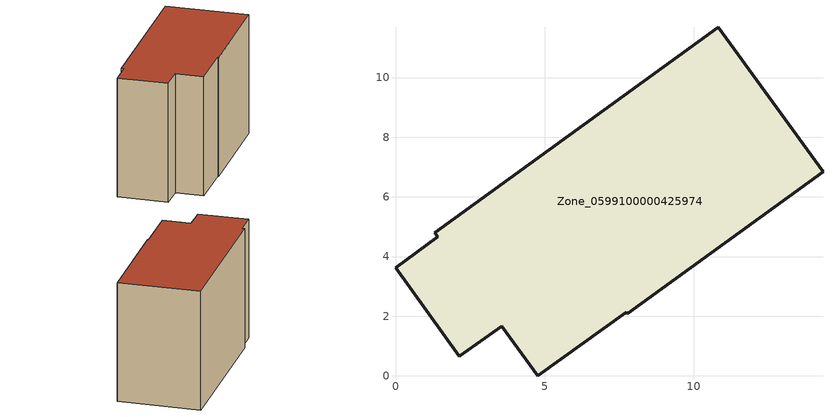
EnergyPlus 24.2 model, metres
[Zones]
Zone_0599100000425974
 floor ground (C_G): 1.31,4.8 10.83,11.69 14.33,6.84 7.78,2.08 7.74,2.14 4.77,0 3.57,1.66 2.14,0.66 0,3.62 1.41,4.66 z0
 wall outside (C_F): 10.83,11.69 1.31,4.8 1.41,4.66 0,3.62 2.14,0.66 3.57,1.66 4.77,0 7.74,2.14 7.78,2.08 14.33,6.84 10.83,11.69 z0:8.87
 roof outside (C_R): 4.77,0 7.74,2.14 7.78,2.08 14.33,6.84 10.83,11.69 1.31,4.8 1.41,4.66 0,3.62 2.14,0.66 3.57,1.66 z8.87
[BUILDING]
Pand.0599100000425974: North Axis=0; Terrain=City; Loads Convergence Tolerance Value=0.04; Temperature Convergence Tolerance Value=0.4; Solar Distribution=FullExterior; Maximum Number of Warmup Days=25; Minimum Number of Warmup Days=1
[Site:Location]
Rotterdam.The.Hague.AP_ZH_NLD Design_Conditions: Latitude=51.96; Longitude=4.45; Time Zone=1; Elevation=-4.5
[SITE:GROUNDTEMPERATURE:BUILDINGSURFACE]
18, 18, 18, 18, 18, 18, 18, 18, 18, 18, 18, 18
[MATERIAL] Thermal Absorptance=0.9; Solar Absorptance=0.7; Visible Absorptance=0.7
Name | Roughness | Thickness | Conductivity | Density | Specific Heat
G.TC.2006-2014 | MediumSmooth | 0.15 | 0.06 | 540 | 1210
F.TC.2006-2014 | Rough | 0.3 | 0.12 | 1920 | 840
R.TC.2006-2014 | MediumRough | 0.2 | 0.08 | 1500 | 1000
[CONSTRUCTION]
C_G: G.TC.2006-2014
C_F: F.TC.2006-2014
C_R: R.TC.2006-2014
[ZONE]
Zone_0599100000425974: Type=1; Multiplier=1; Ceiling Height=Autocalculate; Volume=Autocalculate; Floor Area=autocalculate; Part of Total Floor Area=Yes
[ZONEINFILTRATION:DESIGNFLOWRATE]
Infil_Zone_0599100000425974: Zone or ZoneList or Space or SpaceList=Zone_0599100000425974; Schedule=AlwaysOn; Design Flow Rate Calculation Method=Flow/Area; Flow Rate per Floor Area=0.0015; Constant Term Coefficient=1; Temperature Term Coefficient=0; Velocity Term Coefficient=0; Velocity Squared Term Coefficient=0
[HVACTEMPLATE:ZONE:IDEALLOADSAIRSYSTEM]
Zone_0599100000425974: Maximum Heating Supply Air Temperature=50; Minimum Cooling Supply Air Temperature=13; Maximum Heating Supply Air Humidity Ratio=0.0156; Minimum Cooling Supply Air Humidity Ratio=0.0077; Heating Limit=NoLimit; Cooling Limit=NoLimit; Dehumidification Control Type=ConstantSensibleHeatRatio; Cooling Sensible Heat Ratio=0.7; Dehumidification Setpoint=60; Humidification Control Type=None; Humidification Setpoint=30; Outdoor Air Method=None; Outdoor Air Flow Rate per Person=0.00944; Outdoor Air Flow Rate per Zone Floor Area=0; Outdoor Air Flow Rate per Zone=0; Demand Controlled Ventilation Type=None; Outdoor Air Economizer Type=NoEconomizer; Heat Recovery Type=None; Sensible Heat Recovery Effectiveness=0.7; Latent Heat Recovery Effectiveness=0.65
[ZONECONTROL:THERMOSTAT]
ThermostatControl_Zone_0599100000425974: Zone or ZoneList=Zone_0599100000425974; Control Type Schedule=DualSetpointControlType; Control 1=Thermostat_Zone_0599100000425974; Temperature Difference Between Cutout And Setpoint=0
[THERMOSTATSETPOINT:DUALSETPOINT]
Thermostat_Zone_0599100000425974: Heating Setpoint Temperature Schedule=HeatingSetpoint_Zone_0599100000425974; Cooling Setpoint Temperature Schedule=CoolingSetpoint_Zone_0599100000425974
[SCHEDULE:COMPACT]
HeatingSetpoint_Zone_0599100000425974: Through: 12/31, For: AllDays, Until: 24:00, 21
CoolingSetpoint_Zone_0599100000425974: Through: 12/31, For: AllDays, Until: 24:00, 24
DualSetpointControlType: Through: 12/31, For: AllDays, Until: 24:00, 4
AlwaysOn: Through: 12/31, For: AllDays, Until: 24:00, 1
